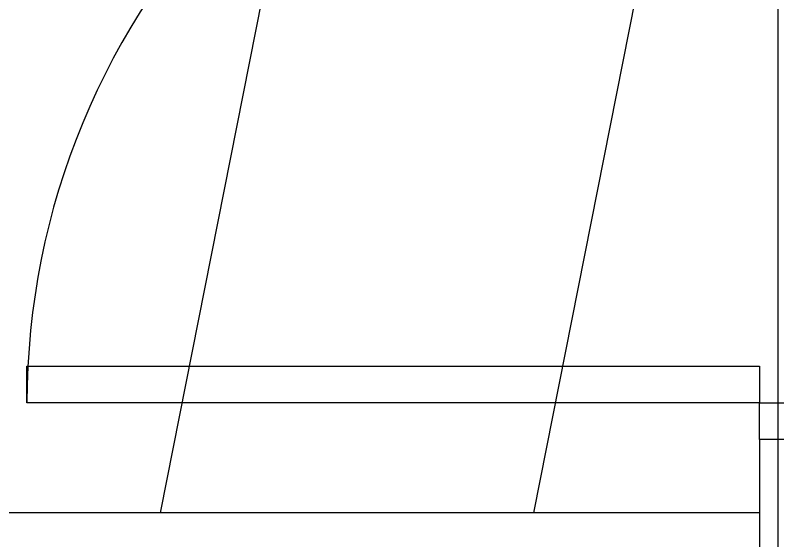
# Model space of a CAD drawing. Header units: millimetres. Extents: x -92759 to 184353, y -15225 to 86714.
# Drawn here: x -72074 to -71033, y 40303 to 41021 of the extents above; entities that cross this region are included whole.
import ezdxf

# ---------------------------------------------------------------- set-up
doc = ezdxf.new("R2010")
doc.units = ezdxf.units.MM
for name, color, linetype in [('0-1', 9, 'Continuous'), ('A-_DOOR----_E', 8, 'Continuous'), ('A-_FLOR----_E', 8, 'Continuous'), ('A-_WALL----_E', 8, 'Continuous')]:
    doc.layers.add(name, color=color, linetype=linetype)
doc.layers.add('A-_DETA----_E-6', color=7, linetype='Continuous', true_color=0x969696)

# ---------------------------------------------------------------- blocks, each defined once
blk = doc.blocks.new('IDA - F - DoubleUnbalanced - Swing - 1600L X 2200H- MD-02-10538733-BLK8_RHH_1ST STOREY PLAN')
at = {"layer": 'A-_DOOR----_E'}
for p, q in [((1000, -112.5), (1000, 112.5)), ((950, -112.5), (1000, -112.5)), ((950, -1112.5), (950, -112.5)), ((1000, -112.5), (1000, -1112.5)), ((1050, -112.5), (1000, -112.5)), ((1000, -1112.5), (950, -1112.5))]:
    blk.add_line(p, q, dxfattribs=at)
blk.add_arc((1000, -112.5), 1000, 180, 270, dxfattribs=at)
blk.add_arc((1000, -112.5), 1000, 180, 270, dxfattribs=at)
blk = doc.blocks.new('A$Cb2bf8f38')
blk.add_lwpolyline([(-2385, -9825), (-2385, -5100), (7400, -5125), (7400, 46800), (-18575, 46800), (-18575, 38037.5), (-30600, 38100), (-30625, 26375), (-28100, 26375), (-28100, -2400), (-10500, -2425), (-10500, -9800), (-2385, -9825)], close=True)
at = {"layer": 'A-_DETA----_E-6'}
for p, q in [((-28942.8, 7800), (-28100, 12060.5)), ((-28433.1, 7800), (-28125, 9357.5))]:
    blk.add_line(p, q, dxfattribs=at)
at = {"layer": 'A-_FLOR----_E'}
blk.add_line((-28125, 7800), (-30600, 7800), dxfattribs=at)
at = {"layer": 'A-_WALL----_E'}
for p, q in [((-28125, 7900), (-28125, 5125)), ((-27900, 7900), (-28125, 7900))]:
    blk.add_line(p, q, dxfattribs=at)
at = {"layer": 'A-_DOOR----_E', "rotation": 270}
blk.add_blockref('IDA - F - DoubleUnbalanced - Swing - 1600L X 2200H- MD-02-10538733-BLK8_RHH_1ST STOREY PLAN', (-28012.5, 8950), dxfattribs=at)

msp = doc.modelspace()

# ---------------------------------------------------------------- block references
at = {"layer": '0-1'}
msp.add_blockref('A$Cb2bf8f38', (-42933, 32541.2), dxfattribs=at)

doc.saveas('drawing.dxf')
